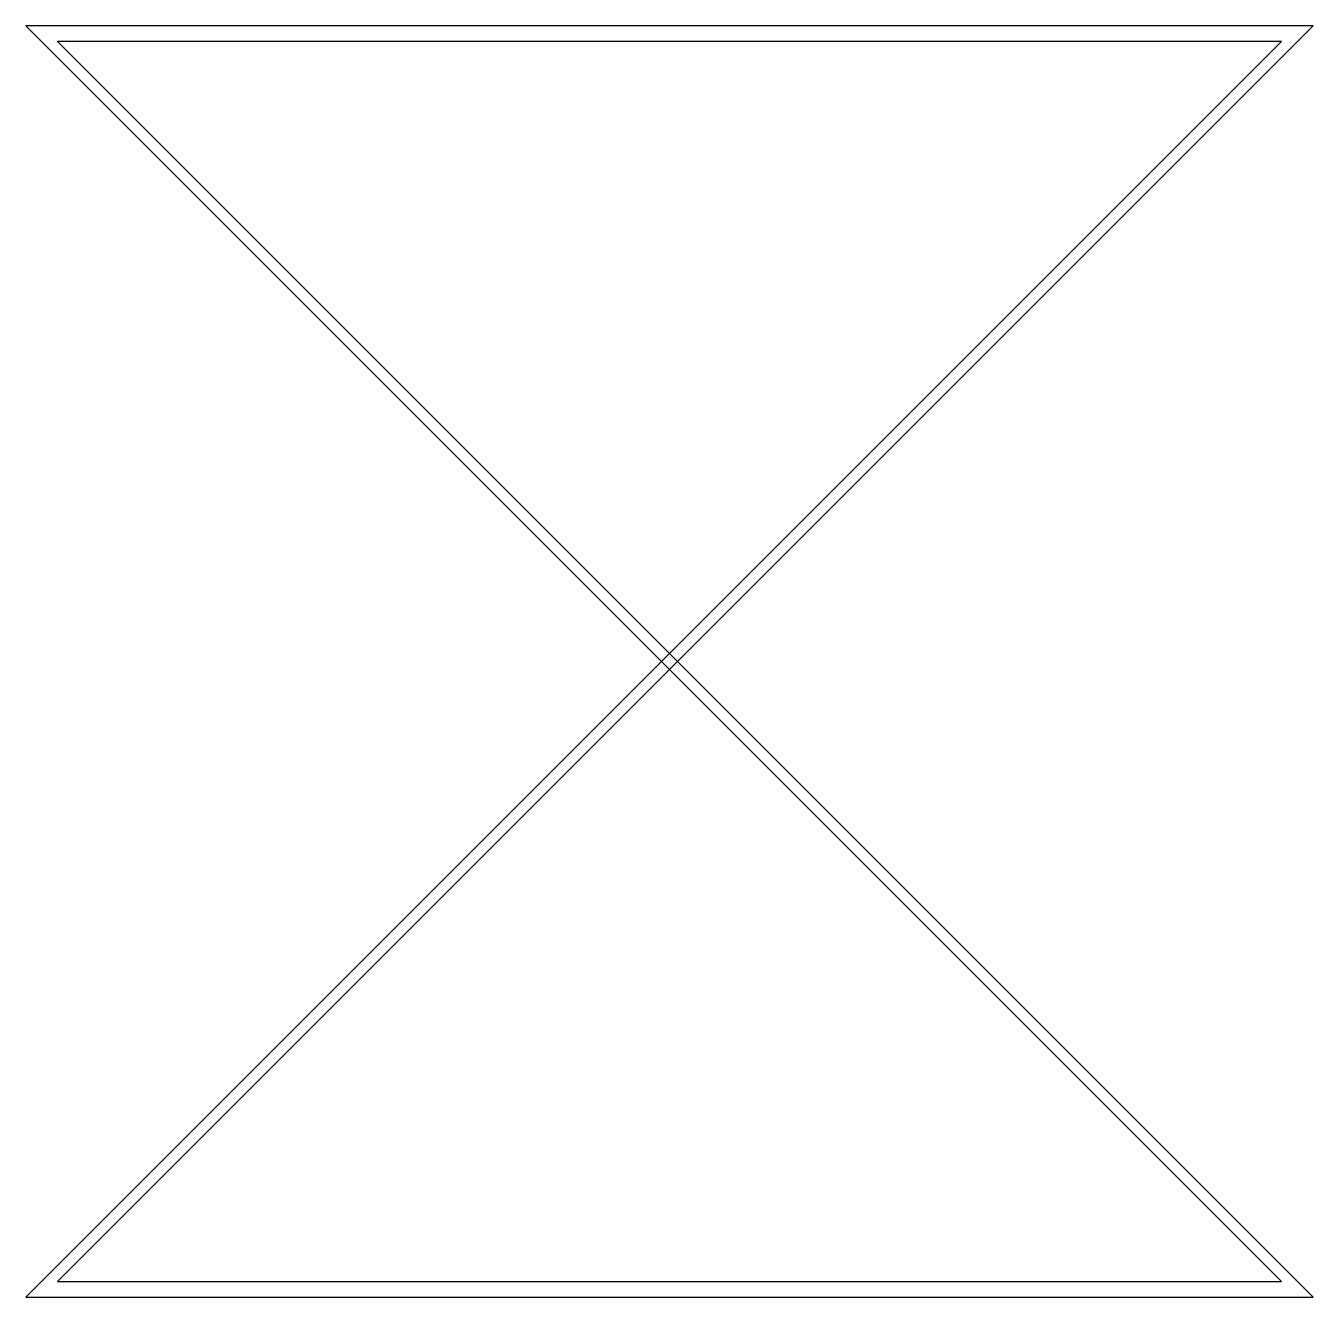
# Model space of a CAD drawing. Extents: x -4 to 4.1, y -4 to 4.
import ezdxf

# ---------------------------------------------------------------- set-up
doc = ezdxf.new("R2010")
doc.units = 0
doc.header["$MEASUREMENT"] = 0
doc.layers.get('0').update_dxf_attribs({"color": 30, "linetype": 'CONTINUOUS'})

msp = doc.modelspace()

# ---------------------------------------------------------------- linework, layer by layer
for p, q in [((4.1, 4), (-4, 4)), ((3.9, -3.9), (-4, 4)), ((-3.8, -3.9), (4.1, 4)), ((-4, -4), (3.9, 3.9)), ((3.9, 3.9), (-3.8, 3.9)), ((4.1, -4), (-3.8, 3.9)), ((-3.8, -3.9), (3.9, -3.9)), ((-4, -4), (4.1, -4))]:
    msp.add_line(p, q)

doc.saveas('drawing.dxf')
